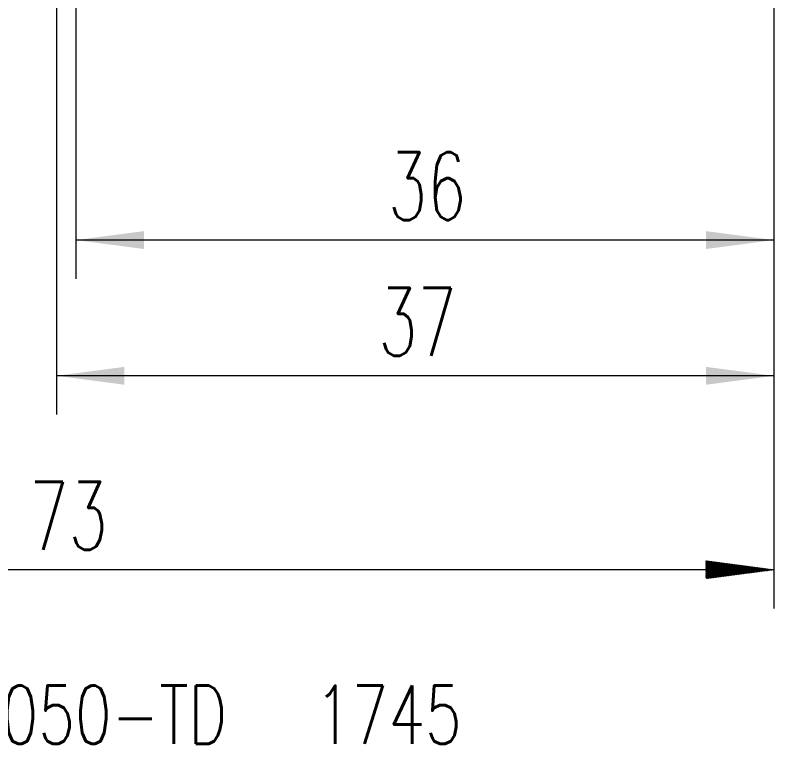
# Model space of a CAD drawing. Header units: millimetres. Extents: x -49 to 55, y -62 to 28.
# Drawn here: x -2.14 to 37, y -62.12 to -24.55 of the extents above; entities that cross this region are included whole.
import ezdxf

# ---------------------------------------------------------------- set-up
doc = ezdxf.new("R2010")
doc.units = ezdxf.units.MM
doc.layers.add('SK2', color=7, linetype='Continuous')
doc.layers.add('SK6', color=5, linetype='Continuous')
doc.styles.add('iso_b_vert', font='simplex.shx')
doc.dimstyles.get("Standard").update_dxf_attribs({"dimtxt": 0.18, "dimasz": 0.18, "dimexe": 0.18, "dimexo": 0.0625, "dimgap": 0.09, "dimtad": 1, "dimzin": 0, "dimdsep": 52, "dimtxsty": 'Standard', "dimcen": 0.09, "dimadec": 0, "dimazin": 0, "dimtfac": 1, "dimtdec": 4, "dimtofl": 0, "dimtmove": 0, "dimatfit": 3, "dimfxl": 1, "dimtolj": 1, "dimtzin": 0, "dimarcsym": 0})

# ---------------------------------------------------------------- blocks, each defined once
blk = doc.blocks.new('_U0')
at = {"layer": 'SK2', "lineweight": 13}
for p, q in [((0, -1.5875), (0, -45.142813)), ((37, -5.6375), (37, -45.142813)), ((37, -43.142813), (0, -43.142813))]:
    blk.add_line(p, q, dxfattribs=at)
at = {"layer": 'SK2', "lineweight": 18}
for points in [[(0, -43.142813), (3.499998, -42.682029), (3.500002, -43.603596)], [(37, -43.142813), (33.500002, -43.603596), (33.499998, -42.682029)]]:
    blk.add_solid(points, dxfattribs=at)
at = {"layer": 'SK2', "lineweight": 18, "insert": (16.595034, -42.110179), "char_height": 3.5, "attachment_point": 7, "line_spacing_factor": 1.084337, "style": 'iso_b_vert'}
blk.add_mtext('\\W0.6740;37', dxfattribs=at)
blk = doc.blocks.new('_U2')
at = {"layer": 'SK2', "lineweight": 13}
for p, q in [((0.997679, -5.3875), (0.997679, -38.142813)), ((37, -5.6375), (37, -38.142813)), ((37, -36.142813), (0.997679, -36.142813))]:
    blk.add_line(p, q, dxfattribs=at)
at = {"layer": 'SK2', "lineweight": 18}
for points in [[(0.997679, -36.142813), (4.497677, -35.682029), (4.497681, -36.603596)], [(37, -36.142813), (33.500002, -36.603596), (33.499998, -35.682029)]]:
    blk.add_solid(points, dxfattribs=at)
at = {"layer": 'SK2', "lineweight": 18, "insert": (17.093873, -35.110179), "char_height": 3.5, "attachment_point": 7, "line_spacing_factor": 1.084337, "style": 'iso_b_vert'}
blk.add_mtext('\\W0.6740;36', dxfattribs=at)

msp = doc.modelspace()

# ---------------------------------------------------------------- hatches: boundary and pattern name
at = {"layer": 'SK2', "lineweight": 13}
h = msp.add_hatch(dxfattribs=at)
h.set_pattern_fill('ANSI31', color=256, scale=0.0062, style=0)
h.paths.add_polyline_path([(37, -53.143), (33.5, -53.604), (33.5, -52.682)])

# ---------------------------------------------------------------- linework, layer by layer
at = {"layer": 'SK2', "lineweight": 18}
for p, q in [((37, -5.588), (37, -55.143)), ((37, -53.143), (-36, -53.143))]:
    msp.add_line(p, q, dxfattribs=at)

# ---------------------------------------------------------------- texts
at = {"layer": 'SK2', "lineweight": 18, "insert": (-1.405, -52.11), "char_height": 3.5, "attachment_point": 7, "line_spacing_factor": 1.084337, "style": 'iso_b_vert'}
msp.add_mtext('\\W0.6740;73', dxfattribs=at)
at = {"layer": 'SK6', "lineweight": 18, "insert": (-24.587, -62.121), "char_height": 3, "attachment_point": 7, "line_spacing_factor": 1.084337, "style": 'iso_b_vert'}
msp.add_mtext('\\W0.7355;2F365-0800-050-TD   1745', dxfattribs=at)

# ---------------------------------------------------------------- dimensions: what is measured, and where the dimension line sits
at = {"layer": 'SK2', "lineweight": 18}
for base, p2, picture, middle in [((0, -43.143), (0, 0), '_U0', (18.5, -43.143)), ((0.998, -36.143), (0.998, -3.8), '_U2', (18.999, -36.143))]:
    dim = msp.add_linear_dim(base=base, p1=(37, -4.05), p2=p2, dimstyle='Standard', override={"dimtxt": 3.5, "dimasz": 3.5, "dimexe": 2, "dimexo": 1.5875, "dimgap": 1.75, "dimtad": 1, "dimtih": 1, "dimtoh": 0, "dimdec": 2, "dimlfac": 1, "dimzin": 8, "dimdsep": 46, "dimlunit": 2, "dimpost": '<>', "dimtxsty": 'iso_b_vert', "dimsah": 1, "dimse1": 0, "dimse2": 0, "dimsd1": 0, "dimsd2": 0, "dimclrd": 2, "dimclre": 2, "dimclrt": 2, "dimtol": 0, "dimtm": -0.1, "dimtfac": 1, "dimtdec": 2, "dimtofl": 1, "dimtmove": 0, "dimtzin": 8, "dimlwd": 13, "dimlwe": 13}, dxfattribs=at)
    dim.commit()
    dim.dimension.update_dxf_attribs({"geometry": picture, "text_midpoint": middle})

doc.saveas('drawing.dxf')
